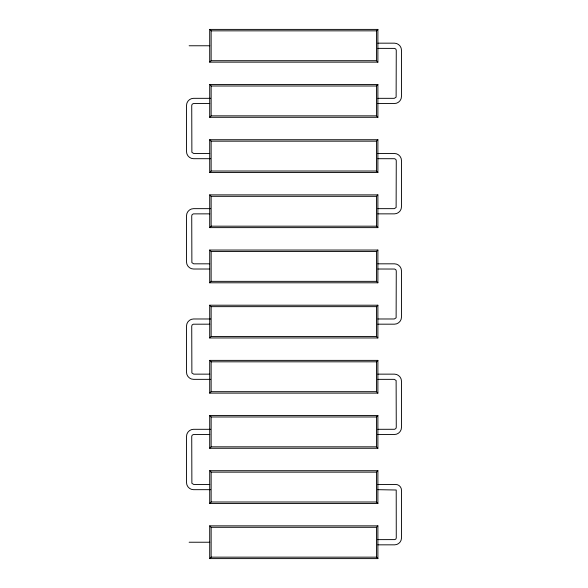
<?xml version="1.0" encoding="UTF-8"?>
<svg xmlns="http://www.w3.org/2000/svg" width="588" height="588" viewBox="0 0 588 588"><rect width="100%" height="100%" fill="white"/><g stroke="black" fill="none" stroke-linecap="round" stroke-linejoin="round"><path stroke-width="0.88" d="M209.703 62.137L211.136 60.711L211.143 30.841L209.703 29.4L209.703 62.137L377.886 62.137L377.886 29.4L209.703 29.4M209.703 117.299L211.136 115.873L211.143 86.002L209.703 84.562L209.703 117.299L377.886 117.299L377.886 84.562L209.703 84.562M209.703 172.46L377.886 172.46L377.886 139.724L209.703 139.724L209.703 172.46L211.136 171.034M377.886 62.137L376.452 60.711L376.445 30.841L377.886 29.4M209.703 227.622L211.136 226.196L211.143 196.326L209.703 194.885L209.703 227.622L377.886 227.622L377.886 194.885L209.703 194.885M377.886 117.299L376.452 115.873L376.445 86.002L377.886 84.562M209.703 282.791L211.136 281.358L211.143 251.488L209.703 250.047L209.703 282.791L377.886 282.791L377.886 250.047L209.703 250.047M209.703 139.724L211.136 141.157L211.143 171.02L376.445 171.02L376.445 141.164L377.886 139.724M209.703 337.953L211.136 336.52L211.143 306.649L209.703 305.209L209.703 337.953L377.886 337.953L377.886 305.209L209.703 305.209M377.886 227.622L376.452 226.196L376.445 196.326L377.886 194.885M209.703 393.115L211.136 391.681L211.143 361.818L209.703 360.378L209.703 393.115L377.886 393.115L377.886 360.378L209.703 360.378M377.886 282.791L376.452 281.358L376.445 251.488L377.886 250.047M209.703 448.276L211.136 446.843L211.143 416.98L376.445 416.98L376.445 446.836L377.886 448.276L377.886 415.54L209.703 415.54L209.703 448.276L377.886 448.276M377.886 337.953L376.452 336.52L376.445 306.649L377.886 305.209M209.703 503.438L211.136 502.005L211.143 472.142L209.703 470.701L209.703 503.438L377.886 503.438L377.886 470.701L209.703 470.701M377.886 393.115L376.452 391.681L376.445 361.818L377.886 360.378M209.703 558.6L211.136 557.167L211.143 527.304L209.703 525.863L209.703 558.6L377.886 558.6L377.886 525.863L209.703 525.863M376.452 416.965L377.886 415.54M377.886 503.438L376.452 502.005L376.445 472.142L377.886 470.701M377.886 558.6L376.452 557.167L376.445 527.304L377.886 525.863M211.143 30.841L376.445 30.841M377.79 43.167L394.467 43.167C398.194 43.13 401.508 46.445 401.472 50.171L401.472 96.535C401.508 100.261 398.194 103.576 394.467 103.532L377.79 103.532M189.13 45.768L209.762 45.768M377.863 48.37L394.629 48.392L395.871 49.113L396.268 50.34L396.121 97.167L394.298 98.328L377.863 98.328M211.143 60.696L376.445 60.696M211.143 86.002L376.445 86.002M210.658 98.328L193.533 98.328C189.806 98.292 186.492 101.606 186.528 105.333L186.528 151.697C186.492 155.423 189.806 158.738 193.533 158.694L210.658 158.694M209.769 103.532L193.371 103.554L192.129 104.274L191.732 105.502L191.879 152.329L193.702 153.49L209.769 153.49M211.143 115.858L376.445 115.858M211.143 141.164L376.445 141.164M377.79 153.49L394.467 153.49C398.194 153.453 401.508 156.768 401.472 160.495L401.472 206.858C401.508 210.585 398.194 213.9 394.467 213.856L377.79 213.856M377.863 158.694L394.629 158.716L395.871 159.436L396.268 160.664L396.121 207.49L394.298 208.652L377.863 208.652M211.143 196.326L376.445 196.326M210.658 208.652L193.533 208.652C189.806 208.615 186.492 211.93 186.528 215.656L186.528 262.02C186.492 265.747 189.806 269.061 193.533 269.017L209.703 269.017M209.769 213.856L193.371 213.878L192.129 214.598L191.732 215.825L191.879 262.652L193.702 263.821L209.703 263.821M211.143 226.182L376.445 226.182M211.143 251.488L376.445 251.488M377.79 263.821L394.467 263.821C398.194 263.777 401.508 267.092 401.472 270.818L401.472 317.182C401.508 320.908 398.194 324.223 394.467 324.179L377.79 324.179M377.863 269.017L394.629 269.039L395.871 269.76L396.268 270.987L396.121 317.814L394.298 318.983L377.863 318.983M211.143 281.351L376.445 281.351M211.143 306.649L376.445 306.649M210.658 318.983L193.533 318.983C189.806 318.939 186.492 322.253 186.528 325.98L186.528 372.344C186.492 376.07 189.806 379.385 193.533 379.348L210.658 379.348M209.769 324.179L193.371 324.201L192.129 324.921L191.732 326.149L191.879 372.976L193.702 374.144L209.769 374.144M211.143 336.512L376.445 336.512M211.143 361.818L376.445 361.818M377.79 374.144L394.467 374.144C398.194 374.1 401.508 377.415 401.472 381.142L401.472 427.505C401.508 431.232 398.194 434.547 394.467 434.51L377.79 434.51M377.863 379.348L394.298 379.348L396.121 380.51L396.268 427.336L395.871 428.564L394.629 429.284L377.863 429.306M211.143 391.674L376.445 391.674M210.658 429.306L193.533 429.306C189.806 429.262 186.492 432.577 186.528 436.303L186.528 482.667C186.492 486.394 189.806 489.708 193.533 489.672L210.658 489.672M209.769 434.51L193.371 434.532L192.129 435.245L191.732 436.472L191.879 483.299L193.702 484.468L209.769 484.468M211.143 446.836L376.445 446.836M211.143 472.142L376.445 472.142M377.834 484.468L395.805 484.468C398.818 484.439 401.494 487.121 401.472 490.127L401.472 538.071C401.508 541.666 398.304 544.87 394.71 544.833L377.812 544.833M377.819 489.672L396.216 490.01L396.268 537.902L395.922 538.983L394.835 539.608L377.797 539.63M211.143 501.998L376.445 501.998M211.143 527.304L376.445 527.304M189.13 542.232L209.762 542.232M211.143 557.159L376.445 557.159M376.452 171.034L377.886 172.46M209.703 415.54L211.136 416.965"/></g></svg>
